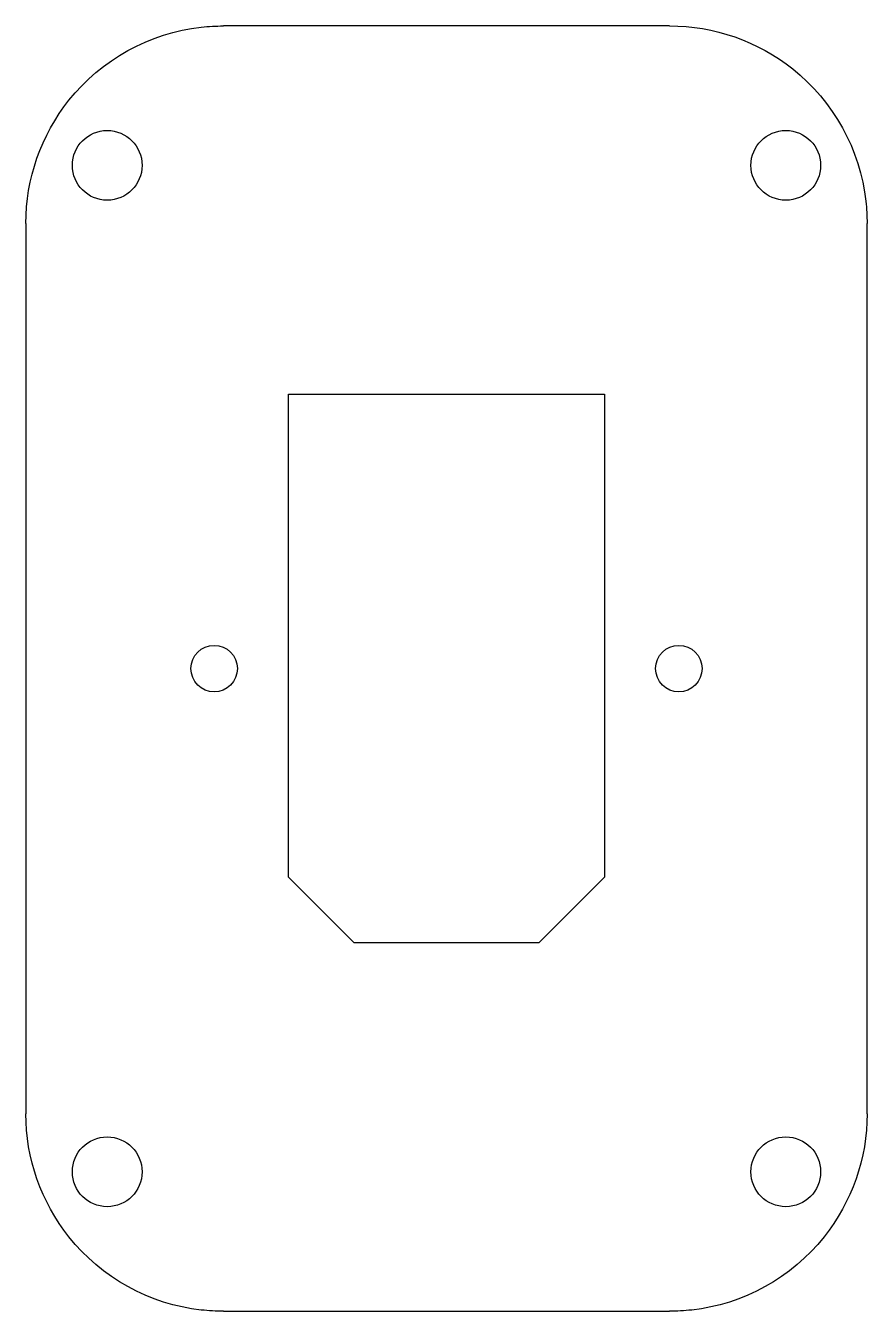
# Model space of a CAD drawing. Header units: millimetres. Extents: x 514 to 586, y -147 to -36.
import ezdxf

# ---------------------------------------------------------------- set-up
doc = ezdxf.new("R2010")
doc.units = ezdxf.units.MM
doc.header["$MEASUREMENT"] = 0
doc.layers.get('0').update_dxf_attribs({"linetype": 'CONTINUOUS'})

msp = doc.modelspace()

# ---------------------------------------------------------------- linework, layer by layer
for p, q in [((569.386555, -35.981168), (530.986555, -35.981168)), ((513.986555, -52.981168), (513.986555, -129.581168)), ((586.386555, -129.581168), (586.386555, -52.981168)), ((536.586555, -109.224314), (536.586555, -67.681168)), ((536.586555, -67.681168), (563.786555, -67.681168)), ((563.786555, -67.681168), (563.786555, -109.224314)), ((542.243409, -114.881168), (536.586555, -109.224314)), ((563.786555, -109.224314), (558.129701, -114.881168)), ((558.129701, -114.881168), (542.243409, -114.881168)), ((530.986555, -146.581168), (569.386555, -146.581168))]:
    msp.add_line(p, q)
for centre, radius in [((520.986555, -47.981168), 3), ((579.386555, -47.981168), 3), ((530.186555, -91.281168), 2), ((570.186555, -91.281168), 2), ((520.986555, -134.581168), 3), ((579.386555, -134.581168), 3)]:
    msp.add_circle(centre, radius)
for points, knots in [([(513.986555, -52.981168), (513.972115, -49.169092), (516.883765, -40.913445), (525.245543, -36.222699), (530.355164, -35.991968), (530.986555, -35.981168)], [168.407075, 168.407075, 168.407075, 168.407075, 179.851448, 193.203217, 195.110613, 195.110613, 195.110613, 195.110613]), ([(569.386555, -35.981168), (573.198631, -35.966729), (581.454278, -38.878378), (586.145024, -47.240156), (586.375755, -52.349777), (586.386555, -52.981168)], [233.510613, 233.510613, 233.510613, 233.510613, 244.954986, 258.306755, 260.21415, 260.21415, 260.21415, 260.21415]), ([(530.986555, -146.581168), (530.355164, -146.570368), (525.245543, -146.339637), (516.883765, -141.648892), (513.972115, -133.393244), (513.986555, -129.581168)], [65.103538, 65.103538, 65.103538, 65.103538, 67.010933, 80.362702, 91.807075, 91.807075, 91.807075, 91.807075]), ([(586.386555, -129.581168), (586.400994, -133.393244), (583.489345, -141.648892), (575.127567, -146.339637), (570.017946, -146.570368), (569.386555, -146.581168)], [0, 0, 0, 0, 11.444373, 24.796142, 26.703538, 26.703538, 26.703538, 26.703538])]:
    msp.add_open_spline(points, degree=3, knots=knots)

doc.saveas('drawing.dxf')
